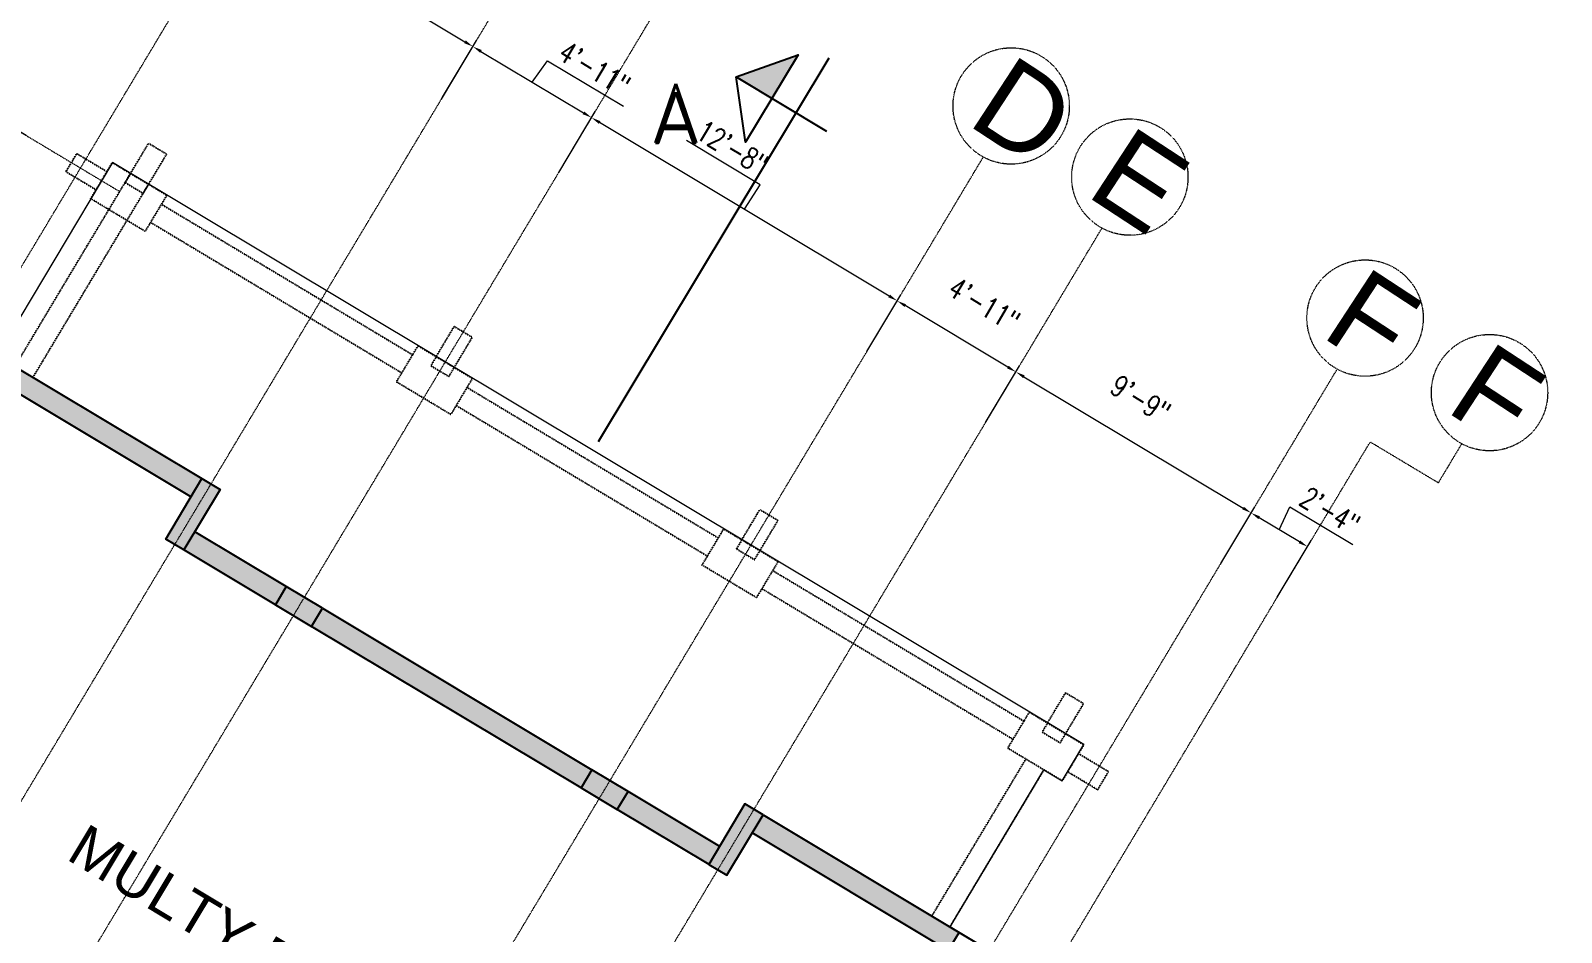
# Model space of a CAD drawing. Header units: inches. Extents: x -110725 to 51121, y 8404 to 44825.
# Drawn here: x -61074 to -60421, y 23928 to 24312 of the extents above; entities that cross this region are included whole.
import ezdxf

# ---------------------------------------------------------------- set-up
doc = ezdxf.new("R2010")
doc.units = ezdxf.units.IN
doc.header["$LTSCALE"] = 0.1
doc.header["$MEASUREMENT"] = 0
doc.linetypes.add('CENTER', pattern=[2, 1.25, -0.25, 0.25, -0.25])
doc.linetypes.add('DASHED', pattern=[0.75, 0.5, -0.25])
doc.layers.get('Defpoints').update_dxf_attribs({"lineweight": 0})
for name, color, linetype in [('COL', 6, 'Continuous'), ('Column Hatch', 7, 'Continuous'), ('GF', 1, 'Continuous'), ('GFW', 5, 'Continuous')]:
    doc.layers.add(name, color=color, linetype=linetype)
for name, color, linetype, lineweight in [('dim', 252, 'Continuous', 0), ('GRID', 8, 'CENTER', 0), ('terj block plan', 30, 'Continuous', 0), ('TEXT', 3, 'Continuous', 0)]:
    doc.layers.add(name, color=color, linetype=linetype, lineweight=lineweight)
doc.styles.add('as', font='arial.ttf')
doc.styles.add('ATIF', font='arial.ttf')
doc.styles.add('ROMAND', font='romand.shx')
doc.styles.add('WORKING', font='romans.shx', dxfattribs={"width": 0.75})
doc.dimstyles.new('1-8', dxfattribs={"dimtxt": 6, "dimasz": 6, "dimexe": 3, "dimexo": 1, "dimgap": 2, "dimtad": 1, "dimdec": 1, "dimzin": 3, "dimdsep": 46, "dimlunit": 4, "dimtxsty": 'WORKING', "dimcen": 2, "dimdle": 3, "dimadec": 0, "dimazin": 0, "dimtfac": 0.75, "dimtdec": 1, "dimtofl": 0, "dimtmove": 1, "dimatfit": 0, "dimfxl": 4, "dimtolj": 1, "dimtzin": 0, "dimlwd": -1, "dimlwe": -1, "dimarcsym": 1})

# ---------------------------------------------------------------- blocks, each defined once
blk = doc.blocks.new('*D2881')
at = {"layer": 'Defpoints', "color": 0, "transparency": 16777216}
for p in [(-60899.69, 24282.45), (-60835.15, 24275.36), (-60849.64, 24251.16)]:
    blk.add_point(p, dxfattribs=at)
at = {"layer": 'dim', "color": 0, "transparency": 16777216}
for p, q in [((-60899.17, 24283.3), (-60884.23, 24308.25)), ((-60882.34, 24303.62), (-60838.58, 24277.41)), ((-60860.46, 24290.52), (-60853.93, 24299.63)), ((-60853.93, 24299.63), (-60821.54, 24280.23)), ((-60849.13, 24252.02), (-60833.61, 24277.93))]:
    blk.add_line(p, q, dxfattribs=at)
for points in [[(-60882, 24304.2), (-60882.68, 24303.05), (-60885.77, 24305.68)], [(-60838.24, 24277.99), (-60838.92, 24276.84), (-60835.15, 24275.36)]]:
    blk.add_solid(points, dxfattribs=at)
at = {"layer": 'dim', "color": 0, "transparency": 16777216, "insert": (-60833.96, 24296.24), "char_height": 9, "attachment_point": 5, "rotation": 329.08061, "style": 'WORKING'}
blk.add_mtext('\\A1;4\'-11"', dxfattribs=at)
blk = doc.blocks.new('*D2882')
at = {"layer": 'Defpoints', "color": 0, "transparency": 16777216}
for p in [(-60999.56, 24343.34), (-60885.77, 24305.68), (-60899.21, 24283.24)]:
    blk.add_point(p, dxfattribs=at)
at = {"layer": 'dim', "color": 0, "transparency": 16777216}
for p, q in [((-60999.05, 24344.2), (-60984.58, 24368.36)), ((-60982.69, 24363.73), (-60889.2, 24307.73)), ((-60898.7, 24284.09), (-60884.23, 24308.25))]:
    blk.add_line(p, q, dxfattribs=at)
for points in [[(-60982.34, 24364.3), (-60983.03, 24363.15), (-60986.12, 24365.78)], [(-60888.86, 24308.31), (-60889.55, 24307.16), (-60885.77, 24305.68)]]:
    blk.add_solid(points, dxfattribs=at)
at = {"layer": 'dim', "color": 0, "transparency": 16777216, "insert": (-60932.16, 24342.04), "char_height": 9, "attachment_point": 5, "rotation": 329.08061, "style": 'WORKING'}
blk.add_mtext('\\A1;9\'-9"', dxfattribs=at)
blk = doc.blocks.new('*D2901')
at = {"layer": 'Defpoints', "color": 0, "transparency": 16777216}
for p in [(-60835.15, 24275.36), (-60849.64, 24251.16), (-60717.76, 24175.56)]:
    blk.add_point(p, dxfattribs=at)
at = {"layer": 'dim', "color": 0, "transparency": 16777216}
for p, q in [((-60849.13, 24252.02), (-60833.61, 24277.93)), ((-60708.19, 24199.32), (-60831.72, 24273.3)), ((-60763.16, 24246.79), (-60794.72, 24265.69)), ((-60769.95, 24236.31), (-60763.16, 24246.79)), ((-60717.25, 24176.42), (-60703.22, 24199.84))]:
    blk.add_line(p, q, dxfattribs=at)
for points in [[(-60831.37, 24273.88), (-60832.06, 24272.73), (-60835.15, 24275.36)], [(-60707.85, 24199.89), (-60708.54, 24198.75), (-60704.76, 24197.27)]]:
    blk.add_solid(points, dxfattribs=at)
at = {"layer": 'dim', "color": 0, "transparency": 16777216, "insert": (-60775.16, 24262.55), "char_height": 9, "attachment_point": 5, "rotation": 329.08182, "style": 'WORKING'}
blk.add_mtext('\\A1;12\'-8"', dxfattribs=at)
blk = doc.blocks.new('*D2902')
at = {"layer": 'Defpoints', "color": 0, "transparency": 16777216}
for p in [(-60704.76, 24197.27), (-60718.2, 24174.82), (-60667.59, 24144.51)]:
    blk.add_point(p, dxfattribs=at)
at = {"layer": 'dim', "color": 0, "transparency": 16777216}
for p, q in [((-60717.69, 24175.68), (-60703.22, 24199.84)), ((-60657.58, 24169.01), (-60701.33, 24195.21)), ((-60667.07, 24145.37), (-60652.6, 24169.53))]:
    blk.add_line(p, q, dxfattribs=at)
for points in [[(-60700.99, 24195.78), (-60701.67, 24194.64), (-60704.76, 24197.27)], [(-60657.23, 24169.58), (-60657.92, 24168.44), (-60654.15, 24166.95)]]:
    blk.add_solid(points, dxfattribs=at)
at = {"layer": 'dim', "color": 0, "transparency": 16777216, "insert": (-60667.71, 24195.69), "char_height": 9, "attachment_point": 5, "rotation": 329.08182, "style": 'WORKING'}
blk.add_mtext('\\A1;4\'-11"', dxfattribs=at)
blk = doc.blocks.new('*D2903')
at = {"layer": 'Defpoints', "color": 0, "transparency": 16777216}
for p in [(-60667.59, 24144.51), (-60553.79, 24106.85), (-60567.23, 24084.4)]:
    blk.add_point(p, dxfattribs=at)
at = {"layer": 'dim', "color": 0, "transparency": 16777216}
for p, q in [((-60667.07, 24145.37), (-60652.6, 24169.52)), ((-60650.71, 24164.9), (-60557.22, 24108.9)), ((-60566.72, 24085.26), (-60552.25, 24109.42))]:
    blk.add_line(p, q, dxfattribs=at)
for points in [[(-60650.37, 24165.47), (-60651.05, 24164.32), (-60654.14, 24166.95)], [(-60556.88, 24109.47), (-60557.56, 24108.33), (-60553.79, 24106.85)]]:
    blk.add_solid(points, dxfattribs=at)
at = {"layer": 'dim', "color": 0, "transparency": 16777216, "insert": (-60600.97, 24155.48), "char_height": 9, "attachment_point": 5, "rotation": 329.08069, "style": 'WORKING'}
blk.add_mtext('\\A1;9\'-9"', dxfattribs=at)
blk = doc.blocks.new('*D2905')
at = {"layer": 'Defpoints', "color": 0, "transparency": 16777216}
for p in [(-61106.28, 24285.7), (-61066.01, 24261.59), (-61118.43, 24174.08)]:
    blk.add_point(p, dxfattribs=at)
at = {"layer": 'dim', "color": 0, "transparency": 16777216}
for p, q in [((-61076.31, 24267.75), (-61116.57, 24291.87)), ((-61152.52, 24208.49), (-61112.44, 24275.41)), ((-61128.72, 24180.24), (-61168.98, 24204.36))]:
    blk.add_line(p, q, dxfattribs=at)
for points in [[(-61114.16, 24276.44), (-61110.73, 24274.38), (-61106.28, 24285.7)], [(-61154.24, 24209.52), (-61150.81, 24207.46), (-61158.69, 24198.19)]]:
    blk.add_solid(points, dxfattribs=at)
at = {"layer": 'dim', "color": 0, "transparency": 16777216, "insert": (-61140.33, 24246.65), "char_height": 12, "attachment_point": 5, "rotation": 59.08061, "style": 'WORKING'}
blk.add_mtext('\\A1;8\'-6"', dxfattribs=at)
blk = doc.blocks.new('*D2913')
at = {"layer": 'Defpoints', "color": 0, "transparency": 16777216}
for p in [(-60553.79, 24106.84), (-60567.23, 24084.4), (-60543.19, 24070)]:
    blk.add_point(p, dxfattribs=at)
at = {"layer": 'dim', "color": 0, "transparency": 16777216}
for p, q in [((-60566.72, 24085.26), (-60552.25, 24109.42)), ((-60541.77, 24099.64), (-60537.32, 24109.43)), ((-60537.32, 24109.43), (-60510.45, 24093.34)), ((-60533.18, 24094.5), (-60550.36, 24104.79)), ((-60542.67, 24070.86), (-60528.2, 24095.02))]:
    blk.add_line(p, q, dxfattribs=at)
for points in [[(-60550.02, 24105.36), (-60550.7, 24104.22), (-60553.79, 24106.84)], [(-60532.83, 24095.07), (-60533.52, 24093.93), (-60529.74, 24092.44)]]:
    blk.add_solid(points, dxfattribs=at)
at = {"layer": 'dim', "color": 0, "transparency": 16777216, "insert": (-60520.11, 24107.7), "char_height": 9, "attachment_point": 5, "rotation": 329.08165, "style": 'WORKING'}
blk.add_mtext('\\A1;2\'-4"', dxfattribs=at)

msp = doc.modelspace()

# ---------------------------------------------------------------- hatches: boundary and pattern name
at = {"layer": 'Column Hatch'}
h = msp.add_hatch(color=256, dxfattribs=at)
h.dxf.hatch_style = 1
h.paths.add_polyline_path([(-61001.35966, 24121.45059), (-60993.63869, 24116.82602), (-61009.05392, 24091.08945), (-61016.77489, 24095.71402)])
h = msp.add_hatch(color=256, dxfattribs=at)
h.dxf.hatch_style = 1
h.paths.add_polyline_path([(-60949.95084, 24066.17793), (-60965.39807, 24075.43001), (-60970.02255, 24067.70899), (-60954.57533, 24058.45691)])
h = msp.add_hatch(color=256, dxfattribs=at)
h.dxf.hatch_style = 1
h.paths.add_polyline_path([(-60819.55965, 23988.08045), (-60835.00688, 23997.33253), (-60839.63136, 23989.61151), (-60824.18414, 23980.35943)])
h = msp.add_hatch(color=256, dxfattribs=at)
h.dxf.hatch_style = 1
h.paths.add_polyline_path([(-60762.01462, 23978.09547), (-60769.72648, 23982.73526), (-60785.14116, 23956.99836), (-60777.4293, 23952.35858)])
at = {"layer": 'GF'}
msp.add_hatch(color=252, dxfattribs=at).paths.add_polyline_path([(-60758.24716, 24283.57405), (-60773.46029, 24292.71502), (-60747.04705, 24302.21415)])
h = msp.add_hatch(dxfattribs=at)
h.set_pattern_fill('AR-CONC', color=252, style=0)
h.set_pattern_definition([(50, (-288339.702, -27914.9043), (7.17260183, -0.62752135), [0.75, -8.25]), (355, (-288339.702, -27914.904), (-1.38751334, 7.52192134), [0.6, -6.6]), (100.4514, (-288339.104, -27914.9566), (5.78509382, 6.89439542), [0.6374019, -7.01142112]), (46.1842, (-288339.702, -27912.904), (10.6724105, -1.65519014), [1.125, -12.375]), (96.6356, (-288338.812, -27913.042), (9.34662706, 9.7411787), [0.9561029, -10.51713]), (351.1842, (-288339.702, -27912.904), (9.34661945, 9.741186), [0.9, -9.9]), (21, (-288338.702, -27913.4043), (5.96907052, -4.0261889), [0.75, -8.25]), (326, (-288338.702, -27913.404), (2.43315332, 7.25150045), [0.6, -6.6]), (71.4514, (-288338.2044, -27913.74), (8.40222629, 3.22530497), [0.6374019, -7.01142112]), (37.5, (-288339.7018, -27914.9043), (0.121598553, 3.328938538), [0, -6.52, 0, -6.7, 0, -6.625]), (7.5, (-288339.702, -27914.9043), (2.630695374, 3.94411712), [0, -3.82, 0, -6.37, 0, -2.525]), (327.5, (-288341.9318, -27914.9043), (5.338224362, -0.225548717), [0, -2.5, 0, -7.8, 0, -10.35]), (317.5, (-288342.932, -27914.9043), (5.83186169, 1.00104982), [0, -3.25, 0, -5.18, 0, -7.35])])
h.paths.add_polyline_path([(-60762.01462, 23978.09547), (-60766.63943, 23970.37372), (-60682.99324, 23920.27524), (-60678.36876, 23927.99626)])
h.paths.add_polyline_path([(-60819.55091, 23988.09506), (-60824.17539, 23980.37404), (-60785.14134, 23956.99806), (-60780.51694, 23964.71913)])
h.paths.add_polyline_path([(-60949.95068, 24066.17821), (-60954.57516, 24058.45719), (-60839.63192, 23989.61058), (-60835.00743, 23997.33159)])
h.paths.add_polyline_path([(-60965.39487, 24075.43534), (-61004.42884, 24098.81127), (-61009.05341, 24091.0903), (-60970.01936, 24067.71432)])
h.paths.add_polyline_path([(-61084.97583, 24171.53228), (-61089.60031, 24163.81126), (-61005.98423, 24113.72961), (-61001.35966, 24121.45059)])
h.paths.add_polyline_path([(-61118.41511, 24156.58338), (-61126.13613, 24161.20786), (-61196.0167, 24044.53558), (-61188.29563, 24039.91117)])
h.paths.add_polyline_path([(-61200.62759, 24019.32179), (-61208.34866, 24023.94619), (-61279.77126, 23904.69934), (-61272.0502, 23900.07494)])

# ---------------------------------------------------------------- linework, layer by layer
at = {"layer": 'COL'}
for points in [[(-61001.35966, 24121.45059), (-60993.63869, 24116.82602), (-61009.05392, 24091.08945), (-61016.77489, 24095.71402)], [(-60762.01462, 23978.09547), (-60769.72648, 23982.73526), (-60785.14116, 23956.99836), (-60777.4293, 23952.35858)]]:
    msp.add_lwpolyline(points, close=True, dxfattribs=at)
at = {"layer": 'COL', "linetype": 'Continuous'}
for points in [[(-60949.95084, 24066.17793), (-60965.39807, 24075.43001), (-60970.02255, 24067.70899), (-60954.57533, 24058.45691)], [(-60819.55965, 23988.08045), (-60835.00688, 23997.33253), (-60839.63136, 23989.61151), (-60824.18414, 23980.35943)]]:
    msp.add_lwpolyline(points, close=True, dxfattribs=at)
msp.add_lwpolyline([(-60668.0449, 23886.83629), (-60678.35753, 23893.01933), (-60669.10824, 23908.46117), (-60684.55008, 23917.71047), (-60678.36876, 23927.99626), (-60652.62685, 23912.57821), (-60668.0449, 23886.83629)], dxfattribs=at)
at = {"layer": 'GF'}
for p, q in [((-60733.98375, 24300.70737), (-60832.2854, 24137.10595)), ((-60773.46029, 24292.71502), (-60734.89177, 24269.54071)), ((-61084.97583, 24171.53228), (-61001.35966, 24121.45059)), ((-61089.60031, 24163.81126), (-61005.98423, 24113.72961))]:
    msp.add_line(p, q, dxfattribs=at)
at = {"layer": 'GF', "linetype": 'Continuous'}
for p, q in [((-60965.39536, 24075.43563), (-61004.42942, 24098.81161)), ((-60970.01936, 24067.71432), (-61009.05341, 24091.0903)), ((-60949.95068, 24066.17821), (-60835.00743, 23997.33159)), ((-60839.63192, 23989.61058), (-60954.57516, 24058.45719)), ((-60780.37003, 23964.63115), (-60819.5514, 23988.09535)), ((-60784.99403, 23956.90984), (-60824.17539, 23980.37404)), ((-60762.01462, 23978.09547), (-60678.36876, 23927.99626)), ((-60682.99324, 23920.27524), (-60766.63943, 23970.37372))]:
    msp.add_line(p, q, dxfattribs=at)
at = {"layer": 'GF'}
msp.add_lwpolyline([(-60773.46029, 24292.71502), (-60747.04705, 24302.21415), (-60769.44726, 24264.93394)], close=True, dxfattribs=at)
at = {"layer": 'GFW', "linetype": 'DASHED'}
for p, q in [((-61081.13198, 24169.23002), (-61024.09765, 24264.45656)), ((-61073.41096, 24164.60553), (-61016.37658, 24259.83216)), ((-61059.33111, 24252.33825), (-61054.70671, 24260.05931)), ((-61054.70671, 24260.05931), (-61041.83826, 24252.35198)), ((-61024.09765, 24264.45656), (-61016.37658, 24259.83216)), ((-61059.33111, 24252.33825), (-61046.46266, 24244.63092)), ((-61031.80499, 24251.58812), (-61024.08392, 24246.96371)), ((-61018.67504, 24238.47879), (-60911.44618, 24174.25598)), ((-61023.29945, 24230.75772), (-60916.07059, 24166.53491)), ((-60901.41297, 24173.49201), (-60893.70563, 24186.36046)), ((-60893.70563, 24186.36046), (-60885.98456, 24181.73606)), ((-60893.6919, 24168.86761), (-60885.98456, 24181.73606)), ((-60901.41297, 24173.49201), (-60893.6919, 24168.86761)), ((-60888.28297, 24160.38278), (-60781.05411, 24096.15997)), ((-60892.90737, 24152.66172), (-60785.67852, 24088.4389)), ((-60771.02095, 24095.39591), (-60763.31362, 24108.26436)), ((-60763.31362, 24108.26436), (-60755.59255, 24103.63996)), ((-60763.29989, 24090.77151), (-60755.59255, 24103.63996)), ((-60771.02095, 24095.39591), (-60763.29989, 24090.77151)), ((-60757.8909, 24082.28678), (-60650.66204, 24018.06397)), ((-60762.5153, 24074.56571), (-60655.28644, 24010.3429)), ((-60640.62894, 24017.29981), (-60632.9216, 24030.16826)), ((-60632.9216, 24030.16826), (-60625.20053, 24025.54386)), ((-60632.90787, 24012.67541), (-60625.20053, 24025.54386)), ((-60640.62894, 24017.29981), (-60632.90787, 24012.67541)), ((-60689.96624, 23934.92434), (-60649.87753, 24001.85795)), ((-60614.63056, 23996.48312), (-60627.49901, 24004.19047)), ((-60682.24331, 23930.30303), (-60642.15646, 23997.23355)), ((-60619.25497, 23988.76205), (-60632.12341, 23996.4694)), ((-60619.25497, 23988.76205), (-60614.63056, 23996.48312))]:
    msp.add_line(p, q, dxfattribs=at)
for points in [[(-61025.61166, 24226.89717), (-61048.77486, 24240.77038), (-61039.52605, 24256.21252), (-61031.80499, 24251.58812), (-61034.11719, 24247.72758), (-61026.39612, 24243.10318), (-61024.08392, 24246.96371), (-61016.36285, 24242.33931)], [(-60895.21958, 24148.80117), (-60918.38279, 24162.67438), (-60909.13398, 24178.11652), (-60901.41291, 24173.49211), (-60903.72511, 24169.63158), (-60896.00404, 24165.00718), (-60893.69184, 24168.86771), (-60885.97077, 24164.24331)], [(-60764.82751, 24070.70517), (-60787.99071, 24084.57838), (-60778.7419, 24100.02052), (-60771.02084, 24095.39611), (-60773.33304, 24091.53558), (-60765.61197, 24086.91118), (-60763.29977, 24090.77171), (-60755.5787, 24086.14731)], [(-60634.43543, 23992.60917), (-60657.59863, 24006.48238), (-60648.34983, 24021.92452), (-60640.62876, 24017.30011), (-60642.94096, 24013.43958), (-60635.21989, 24008.81518), (-60632.90769, 24012.67571), (-60625.18662, 24008.05131)]]:
    msp.add_lwpolyline(points, close=True, dxfattribs=at)
at = {"layer": 'GRID'}
for p, q in [((-61364.5271, 23733.99307), (-60950.93873, 24424.51831)), ((-61264.17794, 23673.89267), (-60850.58957, 24364.41792)), ((-61202.76533, 23661.58869), (-60799.96808, 24334.09713)), ((-61155.56645, 24315.22378), (-61036.42944, 24243.86697)), ((-61072.37876, 23583.49398), (-60668.0441, 24258.56928)), ((-61032.55386, 23535.16214), (-60617.42831, 24228.25386)), ((-60932.20127, 23475.0526), (-60517.07637, 24168.14322)), ((-60895.83627, 23481.25552), (-60503.02054, 24137.06012)), ((-60473.97272, 24119.662), (-60503.02054, 24137.06012)), ((-60463.98199, 24136.34248), (-60473.97272, 24119.662))]:
    msp.add_line(p, q, dxfattribs=at)
for centre in [(-60656.15408, 24280.34567), (-60605.53828, 24250.03024), (-60505.18634, 24189.91961), (-60452.09196, 24158.11886)]:
    msp.add_circle(centre, 24.81095, dxfattribs=at)
at = {"layer": 'terj block plan', "linetype": 'Continuous'}
msp.add_lwpolyline([(-60370.04335, 23727.48036), (-60514.043, 23727.48036), (-60514.043, 23722.9645), (-60527.54602, 23722.9645), (-60527.54905, 23764.06481), (-60685.066, 23858.42172), (-60652.62685, 23912.57821), (-60682.2372, 23930.31324), (-60642.15642, 23997.23353), (-60634.43543, 23992.60917), (-60625.18662, 24008.05131), (-61039.52587, 24256.21282), (-61088.85387, 24173.85502), (-61193.07528, 24236.27817), (-61459.75559, 23791.02994), (-61351.64907, 23726.29677), (-61449.56183, 23571.62046), (-61035.228, 23323.44989), (-60941.15646, 23480.42359), (-60897.85976, 23454.49043), (-60808.043, 23403.4645)], dxfattribs=at)

# ---------------------------------------------------------------- texts
at = {"layer": 'TEXT', "style": 'ROMAND'}
msp.add_text('A', height=25.2, dxfattribs=at).set_placement((-60810.00813, 24264.63193))
at = {"layer": 'TEXT', "char_height": 36, "attachment_point": 1, "rotation": 326.79599905, "style": 'ATIF'}
for s, insert in [('D', (-60656.02731, 24303.09437)), ('E', (-60605.41151, 24272.77894)), ('F', (-60505.05957, 24212.66831)), ('F', (-60451.96519, 24180.86756))]:
    msp.add_mtext_dynamic_manual_height_columns(s, width=30.9854961, gutter_width=15, heights=[0], dxfattribs=dict(at, insert=insert))
at = {"layer": 'TEXT', "insert": (-61050.5259, 23974.90573), "char_height": 18, "width": 215.957043, "attachment_point": 1, "rotation": 329, "style": 'as'}
msp.add_mtext('MULTY PURPOS', dxfattribs=at)

# ---------------------------------------------------------------- dimensions: what is measured, and where the dimension line sits
at = {"layer": 'dim'}
for p1, p2, distance, override, picture, middle in [((-60999.56119, 24343.33848), (-60899.21356, 24283.23552), 26.1614, {"dimtxt": 9, "dimasz": 4}, '*D2882', (-60932.16448, 24342.04226)), ((-61118.4271, 24174.07882), (-61066.01441, 24261.58681), 46.93232, {"dimtxt": 12, "dimasz": 12, "dimexe": 12, "dimexo": 12, "dimtmove": 1, "dimfxl": 4}, '*D2905', (-61140.32714, 24246.64602))]:
    dim = msp.add_aligned_dim(p1=p1, p2=p2, distance=distance, dimstyle='1-8', override=override, dxfattribs=at)
    dim.commit()
    dim.dimension.update_dxf_attribs({"geometry": picture, "text_midpoint": middle})
for base, p1, p2, angle, picture, middle, dimtype in [((-60835.149, 24275.35923), (-60899.68589, 24282.44693), (-60849.64321, 24251.15976), 149.08060506, '*D2881', (-60852.21244, 24298.60367), 160), ((-60835.14783, 24275.35853), (-60717.76285, 24175.55909), (-60849.64153, 24251.15876), 329.08181526, '*D2901', (-60764.87572, 24247.82032), 160), ((-60704.76126, 24197.26756), (-60667.58725, 24144.50872), (-60718.20334, 24174.82365), 149.08181526, '*D2902', (-60671.49349, 24189.37388), 161), ((-60553.79045, 24106.84563), (-60667.58542, 24144.50762), (-60567.23298, 24084.40198), 329.08068802, '*D2903', (-60604.74904, 24149.16366), 161), ((-60553.78918, 24106.84487), (-60543.18616, 24069.99979), (-60567.23133, 24084.40099), 149.0816492, '*D2913', (-60535.60752, 24108.40344), 161)]:
    dim = msp.add_linear_dim(base=base, p1=p1, p2=p2, angle=angle, dimstyle='1-8', override={"dimtxt": 9, "dimasz": 4}, dxfattribs=at)
    dim.commit()
    dim.dimension.update_dxf_attribs({"geometry": picture, "text_midpoint": middle, "dimtype": dimtype})

doc.saveas('drawing.dxf')
